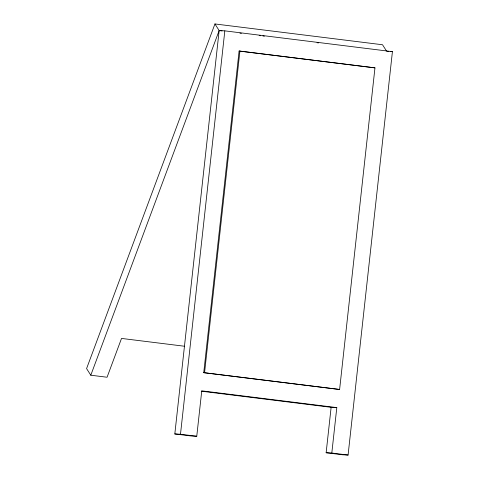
<?xml version="1.0" encoding="UTF-8"?>
<svg xmlns="http://www.w3.org/2000/svg" width="479" height="479" viewBox="0 0 479 479"><rect width="100%" height="100%" fill="white"/><g stroke="black" fill="none" stroke-linecap="round" stroke-linejoin="round"><path stroke-width="0.72" d="M336.803 407.605L331.127 407.306L326.139 452.733L331.809 453.032L336.803 407.605L201.755 390.84L196.761 436.261L191.085 435.968L174.817 433.95L219.154 30.566L214.939 23.95L86.579 368.602L90.794 375.219L107.068 377.236L121.522 338.425L184.595 346.257M174.817 433.95L180.487 434.243L224.825 30.86L392.421 51.666L348.083 455.05L342.407 454.757L326.139 452.733M203.749 372.668L239.099 51.049L239.913 51.091L374.961 67.862L339.611 389.475L203.749 372.668L339.611 389.475M204.563 372.71L239.913 51.091M90.794 375.219L219.154 30.566L224.825 30.86M386.745 51.373L388.876 51.481M390.289 51.558L392.421 51.666M374.961 67.862L239.099 51.049M214.939 23.95L382.529 44.757L386.361 50.768M219.154 30.566L222.118 30.931M239.919 33.141L241.398 33.326M259.199 35.536L260.684 35.721M262.905 35.997L264.39 36.182M317.038 42.721L318.523 42.9M201.276 391.187L331.127 407.306M180.487 434.243L196.761 436.261M331.809 453.032L348.083 455.05"/></g></svg>
